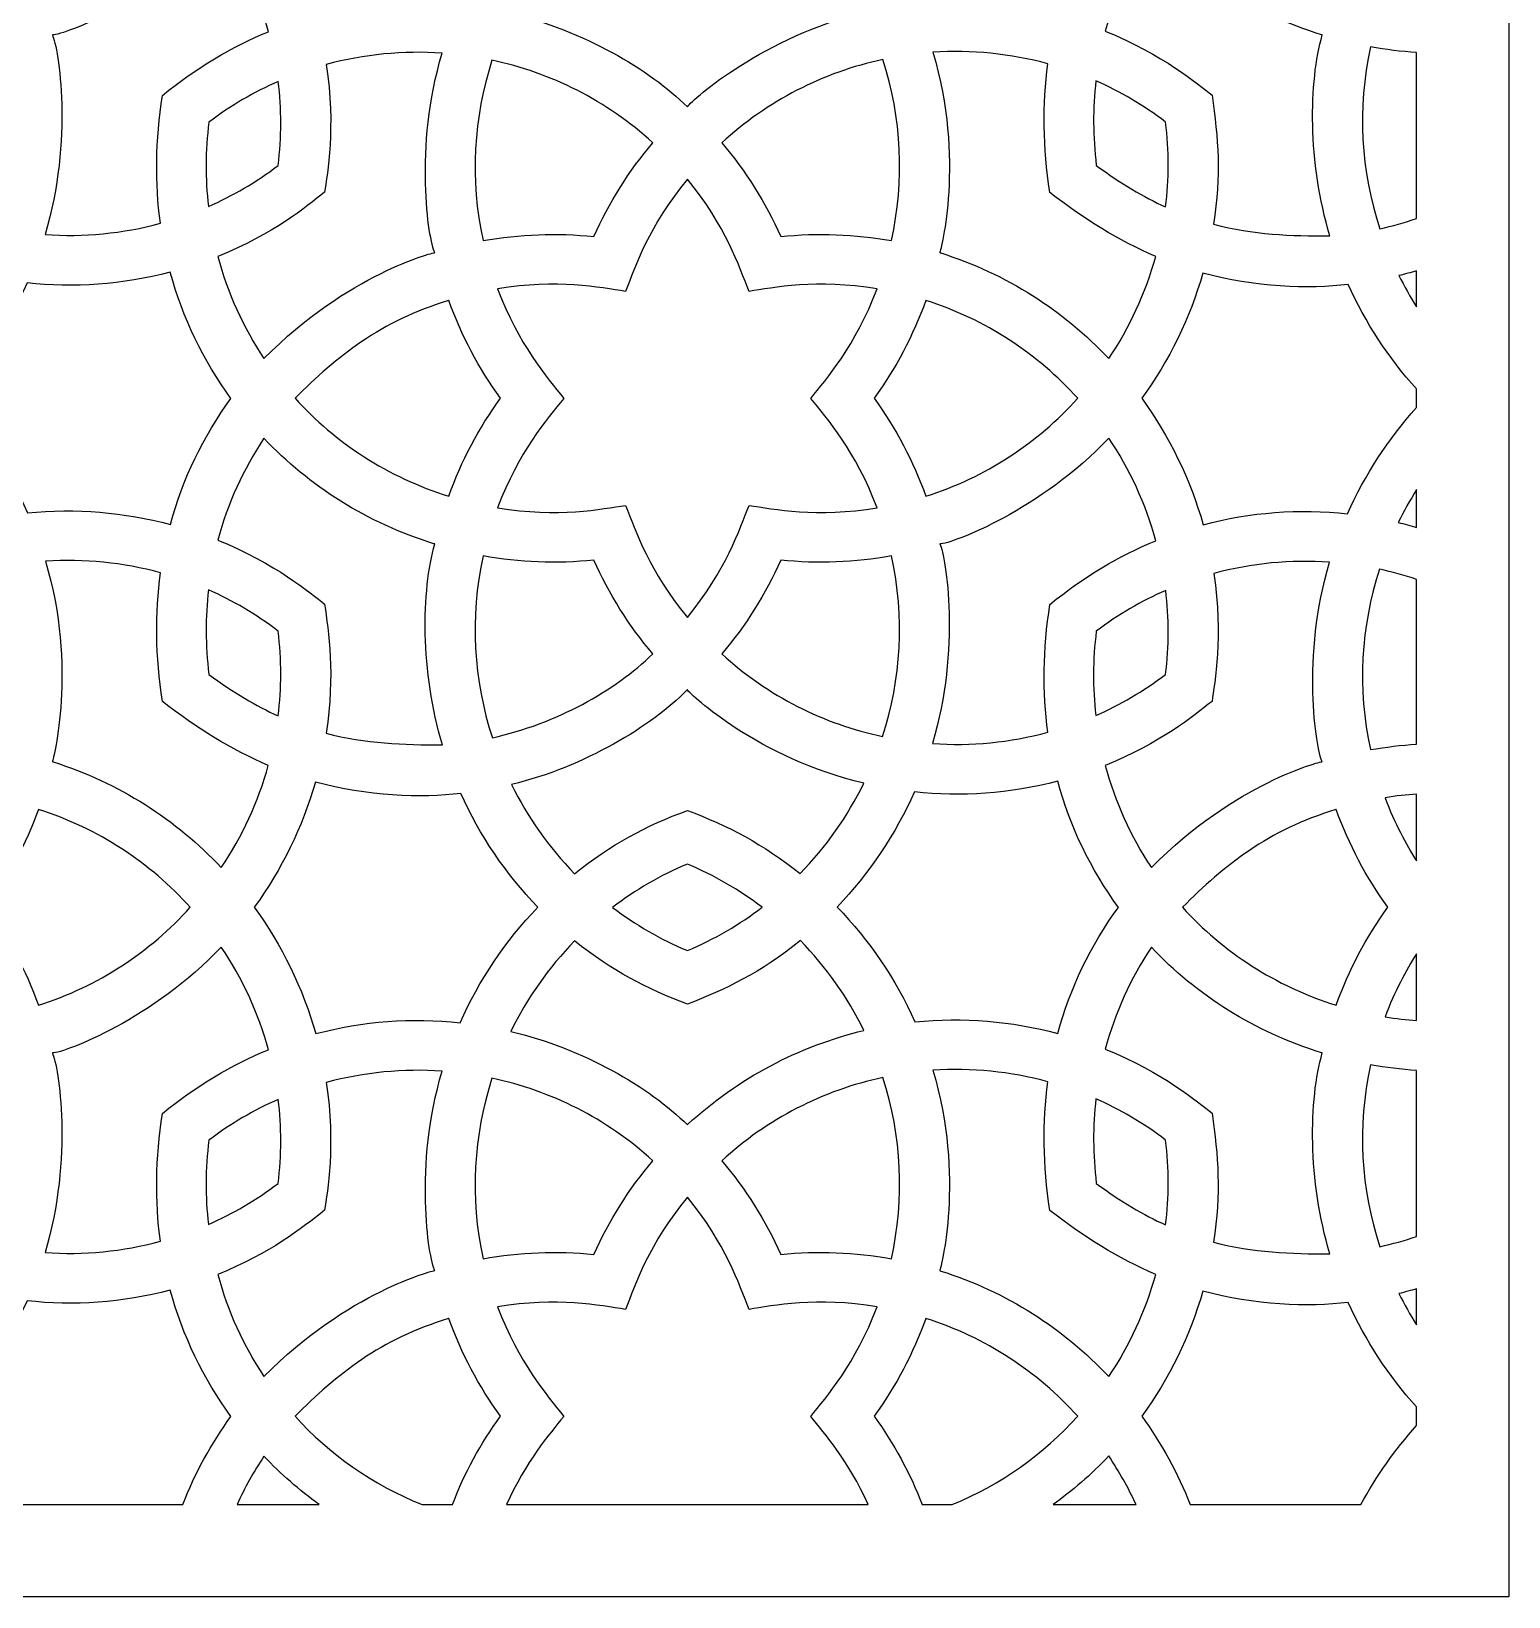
# Model space of a CAD drawing. Header units: millimetres. Extents: x -64 to 64, y -64 to 64.
# Drawn here: x 8.5 to 63.5, y -63.5 to -5.3 of the extents above; entities that cross this region are included whole.
import ezdxf

# ---------------------------------------------------------------- set-up
doc = ezdxf.new("R2010")
doc.units = ezdxf.units.MM
doc.header["$MEASUREMENT"] = 0
doc.layers.add('layer 1', color=7, linetype='Continuous')

msp = doc.modelspace()

# ---------------------------------------------------------------- linework, layer by layer
at = {"layer": 'layer 1', "color": 250}
for points, knots in [([(-63.5, 63.5), (-63.5, 63.5), (-63.5, -63.5), (-63.5, -63.5), (-63.5, -63.5), (-63.5, -63.5), (63.5, -63.5), (63.5, -63.5), (63.5, -63.5), (63.5, -63.5), (63.5, 63.5), (63.5, 63.5), (63.5, 63.5), (63.5, 63.5), (-63.5, 63.5), (-63.5, 63.5)], [0, 0, 0, 0, 0.2, 0.2, 0.2, 0.2, 0.4, 0.4, 0.4, 0.4, 0.6, 0.6, 0.6, 0.6, 1, 1, 1, 1]), ([(13.3481, -12.4164), (11.9454, -12.7949), (10.4934, -12.9353), (9.0565, -12.8358), (9.0565, -12.8358), (10.1113, -9.3391), (9.5617, -5.8748), (9.3289, -5.4106), (9.3289, -5.4106), (9.7928, -5.4106), (13.1152, -4.1296), (15.6136, -1.4718), (15.6136, -1.4718), (16.3978, -2.6345), (16.9922, -3.9261), (17.3673, -5.2892), (17.3673, -5.2892), (16.0059, -5.8508), (14.6837, -6.6333), (13.4285, -7.6592), (13.4285, -7.6592), (13.1632, -9.3391), (13.1459, -10.9266), (13.3481, -12.4164)], [0, 0, 0, 0, 0.1428571, 0.1428571, 0.1428571, 0.1428571, 0.2857143, 0.2857143, 0.2857143, 0.2857143, 0.4285714, 0.4285714, 0.4285714, 0.4285714, 0.5714286, 0.5714286, 0.5714286, 0.5714286, 0.7142857, 0.7142857, 0.7142857, 0.7142857, 1, 1, 1, 1]), ([(32.9491, -8.0857), (31.5415, -6.6865), (29.0738, -5.2444), (26.3818, -4.6143), (26.3818, -4.6143), (26.9864, -3.3761), (27.788, -2.2373), (28.757, -1.2442), (28.757, -1.2442), (30.13, -2.3491), (31.435, -3.0254), (32.9491, -3.5987), (32.9491, -3.5987), (34.4759, -3.0117), (35.7484, -2.3657), (37.1517, -1.2354), (37.1517, -1.2354), (38.1071, -2.2098), (38.9103, -3.3352), (39.5168, -4.5766), (39.5168, -4.5766), (35.874, -5.4448), (33.1357, -7.7858), (32.9491, -8.0857)], [0, 0, 0, 0, 0.1428571, 0.1428571, 0.1428571, 0.1428571, 0.2857143, 0.2857143, 0.2857143, 0.2857143, 0.4285714, 0.4285714, 0.4285714, 0.4285714, 0.5714286, 0.5714286, 0.5714286, 0.5714286, 0.7142857, 0.7142857, 0.7142857, 0.7142857, 1, 1, 1, 1]), ([(52.4648, -7.6539), (51.9374, -7.2383), (50.6381, -6.1352), (48.4953, -5.2701), (48.4953, -5.2701), (48.8583, -3.9105), (49.4372, -2.6381), (50.2095, -1.4806), (50.2095, -1.4806), (51.8929, -3.2614), (54.0438, -4.633), (56.5319, -5.4021), (56.5319, -5.4021), (56.5404, -5.4106), (56.5506, -5.4106), (56.5644, -5.4106), (56.5644, -5.4106), (56.0677, -7.1402), (56.0215, -10.1526), (56.8523, -12.8873), (56.8523, -12.8873), (55.4016, -12.8873), (54.0008, -12.8411), (52.523, -12.4488), (52.523, -12.4488), (52.8045, -10.6098), (52.699, -9.2618), (52.4648, -7.6539)], [0, 0, 0, 0, 0.125, 0.125, 0.125, 0.125, 0.25, 0.25, 0.25, 0.25, 0.375, 0.375, 0.375, 0.375, 0.5, 0.5, 0.5, 0.5, 0.625, 0.625, 0.625, 0.625, 0.75, 0.75, 0.75, 0.75, 1, 1, 1, 1]), ([(23.5546, -13.5072), (23.4911, -13.5072), (20.3366, -14.2847), (17.2011, -17.4477), (17.2011, -17.4477), (16.4289, -16.2916), (15.8482, -15.0093), (15.4852, -13.6476), (15.4852, -13.6476), (17.5507, -12.815), (18.7681, -11.8061), (19.4564, -11.2638), (19.4564, -11.2638), (19.5552, -10.5668), (19.8727, -8.8515), (19.5199, -6.5102), (19.5199, -6.5102), (20.9275, -6.1299), (22.3848, -5.9877), (23.8284, -6.0872), (23.8284, -6.0872), (22.7771, -9.5737), (23.3165, -13.0433), (23.5546, -13.5072)], [0, 0, 0, 0, 0.1428571, 0.1428571, 0.1428571, 0.1428571, 0.2857143, 0.2857143, 0.2857143, 0.2857143, 0.4285714, 0.4285714, 0.4285714, 0.4285714, 0.5714286, 0.5714286, 0.5714286, 0.5714286, 0.7142857, 0.7142857, 0.7142857, 0.7142857, 1, 1, 1, 1]), ([(25.6815, -6.3525), (27.8649, -6.815), (29.9403, -7.844), (31.665, -9.4248), (31.665, -9.4248), (30.771, -10.4761), (30.0344, -11.6441), (29.4728, -12.9095), (29.4728, -12.9095), (28.1012, -12.7656), (26.7106, -12.8224), (25.3527, -13.0619), (25.3527, -13.0619), (24.8476, -10.7879), (24.9964, -8.4744), (25.6815, -6.3525)], [0, 0, 0, 0, 0.2, 0.2, 0.2, 0.2, 0.4, 0.4, 0.4, 0.4, 0.6, 0.6, 0.6, 0.6, 1, 1, 1, 1]), ([(36.4204, -12.9095), (35.8588, -11.6441), (35.1222, -10.4729), (34.2286, -9.4195), (34.2286, -9.4195), (35.9152, -7.8765), (38.0009, -6.7959), (40.2255, -6.3235), (40.2255, -6.3235), (40.9243, -8.4931), (41.0323, -10.8342), (40.5405, -13.0619), (40.5405, -13.0619), (39.1827, -12.8224), (37.792, -12.7656), (36.4204, -12.9095)], [0, 0, 0, 0, 0.2, 0.2, 0.2, 0.2, 0.4, 0.4, 0.4, 0.4, 0.6, 0.6, 0.6, 0.6, 1, 1, 1, 1]), ([(42.3714, -13.5209), (42.3609, -13.5124), (42.3524, -13.5072), (42.3386, -13.5072), (42.3386, -13.5072), (42.3714, -13.444), (43.2738, -10.0224), (42.0836, -6.0544), (42.0836, -6.0544), (43.5257, -5.9619), (44.9675, -6.1041), (46.3614, -6.4844), (46.3614, -6.4844), (46.156, -7.9879), (46.1698, -9.5839), (46.4333, -11.2691), (46.4333, -11.2691), (47.7005, -12.2555), (48.9917, -13.0602), (50.3703, -13.6511), (50.3703, -13.6511), (49.9953, -15.0075), (49.4026, -16.2916), (48.6237, -17.4512), (48.6237, -17.4512), (46.9505, -15.6669), (44.8134, -14.2864), (42.3714, -13.5209)], [0, 0, 0, 0, 0.125, 0.125, 0.125, 0.125, 0.25, 0.25, 0.25, 0.25, 0.375, 0.375, 0.375, 0.375, 0.5, 0.5, 0.5, 0.5, 0.625, 0.625, 0.625, 0.625, 0.75, 0.75, 0.75, 0.75, 1, 1, 1, 1]), ([(60.0749, -12.2364), (59.6297, -12.3888), (59.1707, -12.5176), (58.705, -12.6185), (58.705, -12.6185), (58.0048, -10.4814), (57.8524, -8.1559), (58.3625, -5.8558), (58.3625, -5.8558), (58.9276, -5.9588), (59.4995, -6.0272), (60.0749, -6.0614), (60.0749, -6.0614), (60.0749, -6.0614), (60.0749, -12.2364), (60.0749, -12.2364)], [0, 0, 0, 0, 0.2, 0.2, 0.2, 0.2, 0.4, 0.4, 0.4, 0.4, 0.6, 0.6, 0.6, 0.6, 1, 1, 1, 1]), ([(15.1529, -8.6558), (15.9628, -8.0377), (16.8296, -7.5343), (17.732, -7.1385), (17.732, -7.1385), (17.8569, -8.1626), (17.8622, -9.2107), (17.7271, -10.269), (17.7271, -10.269), (16.9118, -10.8888), (16.0401, -11.394), (15.1324, -11.7912), (15.1324, -11.7912), (15.016, -10.7689), (15.016, -9.7194), (15.1529, -8.6558)], [0, 0, 0, 0, 0.2, 0.2, 0.2, 0.2, 0.4, 0.4, 0.4, 0.4, 0.6, 0.6, 0.6, 0.6, 1, 1, 1, 1]), ([(48.1612, -10.2637), (48.031, -9.1814), (48.031, -8.1301), (48.1457, -7.118), (48.1457, -7.118), (49.0467, -7.5152), (49.9149, -8.0257), (50.7369, -8.6508), (50.7369, -8.6508), (50.872, -9.7176), (50.8653, -10.7759), (50.7386, -11.8085), (50.7386, -11.8085), (49.9198, -11.4367), (49.0672, -10.9368), (48.1612, -10.2637)], [0, 0, 0, 0, 0.2, 0.2, 0.2, 0.2, 0.4, 0.4, 0.4, 0.4, 0.6, 0.6, 0.6, 0.6, 1, 1, 1, 1]), ([(30.6511, -14.9493), (31.0039, -14.0346), (31.5228, -12.5158), (32.9491, -10.7724), (32.9491, -10.7724), (34.3637, -12.5106), (34.8809, -14.0123), (35.2421, -14.9493), (35.2421, -14.9493), (36.1241, -14.8103), (37.7698, -14.4851), (40.0082, -14.8516), (40.0082, -14.8516), (39.1982, -16.9767), (38.1261, -18.2079), (37.5423, -18.9308), (37.5423, -18.9308), (38.1466, -19.6772), (39.1996, -20.8795), (40.0082, -22.9997), (40.0082, -22.9997), (37.7698, -23.3662), (36.1498, -23.0494), (35.2421, -22.9073), (35.2421, -22.9073), (34.9014, -23.7906), (34.3722, -25.3372), (32.9491, -27.0771), (32.9491, -27.0771), (31.545, -25.3697), (31.0176, -23.8559), (30.6511, -22.9073), (30.6511, -22.9073), (29.7811, -23.0424), (28.1404, -23.3694), (25.8904, -22.9997), (25.8904, -22.9997), (26.6728, -20.924), (27.7209, -19.71), (28.351, -18.9308), (28.351, -18.9308), (27.7089, -18.1257), (26.6764, -16.934), (25.8904, -14.8516), (25.8904, -14.8516), (28.0959, -14.4903), (29.7074, -14.8001), (30.6511, -14.9493)], [0, 0, 0, 0, 0.0769231, 0.0769231, 0.0769231, 0.0769231, 0.1538462, 0.1538462, 0.1538462, 0.1538462, 0.2307692, 0.2307692, 0.2307692, 0.2307692, 0.3076923, 0.3076923, 0.3076923, 0.3076923, 0.3846154, 0.3846154, 0.3846154, 0.3846154, 0.4615385, 0.4615385, 0.4615385, 0.4615385, 0.5384615, 0.5384615, 0.5384615, 0.5384615, 0.6153846, 0.6153846, 0.6153846, 0.6153846, 0.6923077, 0.6923077, 0.6923077, 0.6923077, 0.7692308, 0.7692308, 0.7692308, 0.7692308, 0.8461538, 0.8461538, 0.8461538, 0.8461538, 1, 1, 1, 1]), ([(5.5065, -18.9135), (6.712, -17.6618), (7.6867, -16.208), (8.3887, -14.629), (8.3887, -14.629), (10.1166, -14.8294), (11.9387, -14.701), (13.7146, -14.2335), (13.7146, -14.2335), (14.1785, -15.9494), (14.9475, -17.5161), (15.9734, -18.9308), (15.9734, -18.9308), (14.9391, -20.3539), (14.1785, -21.9209), (13.7195, -23.6178), (13.7195, -23.6178), (12.0004, -23.1606), (10.197, -23.0064), (8.4074, -23.1898), (8.4074, -23.1898), (7.6969, -21.5921), (6.7088, -20.15), (5.5065, -18.9135)], [0, 0, 0, 0, 0.1428571, 0.1428571, 0.1428571, 0.1428571, 0.2857143, 0.2857143, 0.2857143, 0.2857143, 0.4285714, 0.4285714, 0.4285714, 0.4285714, 0.5714286, 0.5714286, 0.5714286, 0.5714286, 0.7142857, 0.7142857, 0.7142857, 0.7142857, 1, 1, 1, 1]), ([(60.0749, -19.2698), (59.0134, -20.4445), (58.1452, -21.7805), (57.5045, -23.2205), (57.5045, -23.2205), (55.7029, -23.0304), (53.8963, -23.1556), (52.136, -23.6262), (52.136, -23.6262), (51.6565, -21.9325), (50.8773, -20.3401), (49.8514, -18.9255), (49.8514, -18.9255), (50.8688, -17.5232), (51.6428, -15.9459), (52.124, -14.2677), (52.124, -14.2677), (54.0205, -14.7948), (56.079, -14.8777), (57.5321, -14.689), (57.5321, -14.689), (58.1692, -16.1068), (59.0285, -17.4202), (60.0749, -18.578), (60.0749, -18.578), (60.0749, -18.578), (60.0749, -19.2698), (60.0749, -19.2698)], [0, 0, 0, 0, 0.125, 0.125, 0.125, 0.125, 0.25, 0.25, 0.25, 0.25, 0.375, 0.375, 0.375, 0.375, 0.5, 0.5, 0.5, 0.5, 0.625, 0.625, 0.625, 0.625, 0.75, 0.75, 0.75, 0.75, 1, 1, 1, 1]), ([(60.0749, -15.5296), (59.8371, -15.1515), (59.6163, -14.7609), (59.4191, -14.3602), (59.4191, -14.3602), (59.6403, -14.3069), (59.8576, -14.2469), (60.0749, -14.182), (60.0749, -14.182), (60.0749, -14.182), (60.0749, -15.5296), (60.0749, -15.5296)], [0, 0, 0, 0, 0.25, 0.25, 0.25, 0.25, 0.5, 0.5, 0.5, 0.5, 1, 1, 1, 1]), ([(18.3554, -18.9255), (19.9069, -17.374), (21.5388, -16.0486), (24.0647, -15.2919), (24.0647, -15.2919), (24.0647, -15.2919), (24.0647, -15.2866), (24.0647, -15.2866), (24.0647, -15.2866), (24.07, -15.2866), (24.07, -15.2866), (24.0732, -15.2866), (24.0732, -15.2866), (24.5459, -16.5897), (25.1866, -17.8089), (25.9965, -18.9255), (25.9965, -18.9255), (25.1866, -20.042), (24.5428, -21.2616), (24.0732, -22.5679), (24.0732, -22.5679), (21.8027, -21.8592), (19.8572, -20.58), (18.3554, -18.9255)], [0, 0, 0, 0, 0.1428571, 0.1428571, 0.1428571, 0.1428571, 0.2857143, 0.2857143, 0.2857143, 0.2857143, 0.4285714, 0.4285714, 0.4285714, 0.4285714, 0.5714286, 0.5714286, 0.5714286, 0.5714286, 0.7142857, 0.7142857, 0.7142857, 0.7142857, 1, 1, 1, 1]), ([(39.8967, -18.9255), (40.7067, -17.8089), (41.3508, -16.5897), (41.8197, -15.2866), (41.8197, -15.2866), (44.0443, -15.9868), (45.9761, -17.2713), (47.4694, -18.9255), (47.4694, -18.9255), (45.9761, -20.5849), (44.0443, -21.8676), (41.8197, -22.5679), (41.8197, -22.5679), (41.3508, -21.2616), (40.7067, -20.042), (39.8967, -18.9255)], [0, 0, 0, 0, 0.2, 0.2, 0.2, 0.2, 0.4, 0.4, 0.4, 0.4, 0.6, 0.6, 0.6, 0.6, 1, 1, 1, 1]), ([(19.4564, -26.5857), (18.9322, -26.1726), (17.6329, -25.0687), (15.4852, -24.2016), (15.4852, -24.2016), (15.8482, -22.842), (16.4289, -21.5695), (17.2011, -20.4138), (17.2011, -20.4138), (18.8828, -22.1929), (21.0337, -23.5648), (23.5218, -24.3336), (23.5218, -24.3336), (23.5324, -24.3438), (23.5409, -24.3438), (23.5546, -24.3438), (23.5546, -24.3438), (23.0597, -26.0717), (23.0135, -29.0841), (23.8421, -31.8188), (23.8421, -31.8188), (22.3933, -31.8188), (20.9927, -31.7726), (19.5128, -31.3807), (19.5128, -31.3807), (19.8533, -29.1736), (19.5993, -27.5999), (19.4564, -26.5857)], [0, 0, 0, 0, 0.125, 0.125, 0.125, 0.125, 0.25, 0.25, 0.25, 0.25, 0.375, 0.375, 0.375, 0.375, 0.5, 0.5, 0.5, 0.5, 0.625, 0.625, 0.625, 0.625, 0.75, 0.75, 0.75, 0.75, 1, 1, 1, 1]), ([(46.4368, -26.5906), (46.1712, -28.2722), (46.156, -29.8581), (46.3578, -31.3479), (46.3578, -31.3479), (44.9538, -31.7263), (43.5017, -31.8667), (42.0649, -31.7676), (42.0649, -31.7676), (43.1197, -28.2706), (42.5718, -24.8063), (42.3386, -24.3438), (42.3386, -24.3438), (42.8011, -24.3438), (46.125, -23.0614), (48.6237, -20.4036), (48.6237, -20.4036), (49.4062, -21.5664), (50.0006, -22.8575), (50.3756, -24.2224), (50.3756, -24.2224), (49.0142, -24.7823), (47.692, -25.5665), (46.4368, -26.5906)], [0, 0, 0, 0, 0.1428571, 0.1428571, 0.1428571, 0.1428571, 0.2857143, 0.2857143, 0.2857143, 0.2857143, 0.4285714, 0.4285714, 0.4285714, 0.4285714, 0.5714286, 0.5714286, 0.5714286, 0.5714286, 0.7142857, 0.7142857, 0.7142857, 0.7142857, 1, 1, 1, 1]), ([(60.0749, -23.7275), (59.8491, -23.6622), (59.6212, -23.5991), (59.3919, -23.5458), (59.3919, -23.5458), (59.5955, -23.1263), (59.8269, -22.7189), (60.0749, -22.3231), (60.0749, -22.3231), (60.0749, -22.3231), (60.0749, -23.7275), (60.0749, -23.7275)], [0, 0, 0, 0, 0.25, 0.25, 0.25, 0.25, 0.5, 0.5, 0.5, 0.5, 1, 1, 1, 1]), ([(9.0738, -24.988), (10.5174, -24.8938), (11.9592, -25.0359), (13.3533, -25.4159), (13.3533, -25.4159), (13.1459, -26.9194), (13.1614, -28.5157), (13.4232, -30.2005), (13.4232, -30.2005), (14.6907, -31.1869), (15.9837, -31.992), (17.362, -32.5826), (17.362, -32.5826), (16.9855, -33.939), (16.3946, -35.2235), (15.6136, -36.3827), (15.6136, -36.3827), (13.9404, -34.5983), (11.8032, -33.2179), (9.3613, -32.4527), (9.3613, -32.4527), (9.3528, -32.444), (9.3426, -32.439), (9.3289, -32.439), (9.3289, -32.439), (9.3613, -32.3755), (10.2637, -28.9538), (9.0738, -24.988)], [0, 0, 0, 0, 0.125, 0.125, 0.125, 0.125, 0.25, 0.25, 0.25, 0.25, 0.375, 0.375, 0.375, 0.375, 0.5, 0.5, 0.5, 0.5, 0.625, 0.625, 0.625, 0.625, 0.75, 0.75, 0.75, 0.75, 1, 1, 1, 1]), ([(25.3527, -24.7876), (26.7053, -25.0342), (28.0959, -25.0888), (29.4728, -24.9449), (29.4728, -24.9449), (30.0344, -26.2107), (30.7658, -27.3734), (31.665, -28.4318), (31.665, -28.4318), (30.257, -29.7982), (28.0719, -31.0363), (25.6949, -31.5499), (25.6949, -31.5499), (24.9964, -29.4128), (24.8423, -27.0873), (25.3527, -24.7876)], [0, 0, 0, 0, 0.2, 0.2, 0.2, 0.2, 0.4, 0.4, 0.4, 0.4, 0.6, 0.6, 0.6, 0.6, 1, 1, 1, 1]), ([(34.2286, -28.4318), (35.1275, -27.3734), (35.8588, -26.2107), (36.4204, -24.9449), (36.4204, -24.9449), (37.7973, -25.0888), (39.188, -25.0342), (40.5405, -24.7876), (40.5405, -24.7876), (41.046, -27.0686), (40.8968, -29.3803), (40.2117, -31.5038), (40.2117, -31.5038), (38.0284, -31.0399), (35.953, -30.0105), (34.2286, -28.4318)], [0, 0, 0, 0, 0.2, 0.2, 0.2, 0.2, 0.4, 0.4, 0.4, 0.4, 0.6, 0.6, 0.6, 0.6, 1, 1, 1, 1]), ([(52.5297, -25.4416), (53.9358, -25.0613), (55.3949, -24.9209), (56.8367, -25.0204), (56.8367, -25.0204), (55.7851, -28.5051), (56.3263, -31.9748), (56.5644, -32.439), (56.5644, -32.439), (56.4995, -32.439), (53.3467, -33.2165), (50.2095, -36.3791), (50.2095, -36.3791), (49.4386, -35.2235), (48.8583, -33.9408), (48.4953, -32.5795), (48.4953, -32.5795), (50.546, -31.7525), (51.7525, -30.7584), (52.4648, -30.1971), (52.4648, -30.1971), (52.5642, -29.5155), (52.8817, -27.7763), (52.5297, -25.4416)], [0, 0, 0, 0, 0.1428571, 0.1428571, 0.1428571, 0.1428571, 0.2857143, 0.2857143, 0.2857143, 0.2857143, 0.4285714, 0.4285714, 0.4285714, 0.4285714, 0.5714286, 0.5714286, 0.5714286, 0.5714286, 0.7142857, 0.7142857, 0.7142857, 0.7142857, 1, 1, 1, 1]), ([(60.0749, -31.7934), (59.5013, -31.8276), (58.9294, -31.8943), (58.3625, -31.9938), (58.3625, -31.9938), (57.8573, -29.7194), (58.0048, -27.4059), (58.6913, -25.2839), (58.6913, -25.2839), (59.1587, -25.3834), (59.6212, -25.5101), (60.0749, -25.6607), (60.0749, -25.6607), (60.0749, -25.6607), (60.0749, -31.7934), (60.0749, -31.7934)], [0, 0, 0, 0, 0.2, 0.2, 0.2, 0.2, 0.4, 0.4, 0.4, 0.4, 0.6, 0.6, 0.6, 0.6, 1, 1, 1, 1]), ([(15.1529, -29.1955), (15.0213, -28.1132), (15.0213, -27.0616), (15.1359, -26.0495), (15.1359, -26.0495), (16.0366, -26.4467), (16.9048, -26.9572), (17.7271, -27.5823), (17.7271, -27.5823), (17.8622, -28.6492), (17.8569, -29.7075), (17.7285, -30.74), (17.7285, -30.74), (16.9118, -30.3685), (16.0588, -29.8683), (15.1529, -29.1955)], [0, 0, 0, 0, 0.2, 0.2, 0.2, 0.2, 0.4, 0.4, 0.4, 0.4, 0.6, 0.6, 0.6, 0.6, 1, 1, 1, 1]), ([(50.7369, -29.2005), (49.9216, -29.8203), (49.0499, -30.3258), (48.1425, -30.7231), (48.1425, -30.7231), (48.0261, -29.7025), (48.0261, -28.6508), (48.1612, -27.5872), (48.1612, -27.5872), (48.9712, -26.9709), (49.8394, -26.4657), (50.7418, -26.0703), (50.7418, -26.0703), (50.867, -27.094), (50.8702, -28.1439), (50.7369, -29.2005)], [0, 0, 0, 0, 0.2, 0.2, 0.2, 0.2, 0.4, 0.4, 0.4, 0.4, 0.6, 0.6, 0.6, 0.6, 1, 1, 1, 1]), ([(32.9491, -34.2558), (31.4276, -34.8171), (30.0888, -35.5328), (28.7517, -36.607), (28.7517, -36.607), (27.7996, -35.6274), (27.0087, -34.5076), (26.4093, -33.2916), (26.4093, -33.2916), (29.1183, -32.6394), (31.6459, -31.0998), (32.9251, -29.7878), (32.9251, -29.7878), (32.9304, -29.7878), (32.9389, -29.7844), (32.9442, -29.7794), (32.9442, -29.7794), (32.9442, -29.774), (32.9491, -29.774), (32.9491, -29.7708), (32.9491, -29.7708), (33.0556, -29.942), (35.6066, -32.3246), (39.5115, -33.2419), (39.5115, -33.2419), (38.9086, -34.4752), (38.1088, -35.6122), (37.1447, -36.6034), (37.1447, -36.6034), (35.7745, -35.5109), (34.4495, -34.8174), (32.9491, -34.2558)], [0, 0, 0, 0, 0.1111111, 0.1111111, 0.1111111, 0.1111111, 0.2222222, 0.2222222, 0.2222222, 0.2222222, 0.3333333, 0.3333333, 0.3333333, 0.3333333, 0.4444444, 0.4444444, 0.4444444, 0.4444444, 0.5555556, 0.5555556, 0.5555556, 0.5555556, 0.6666667, 0.6666667, 0.6666667, 0.6666667, 0.7777778, 0.7777778, 0.7777778, 0.7777778, 1, 1, 1, 1]), ([(38.5166, -37.847), (39.7203, -36.5933), (40.6964, -35.1394), (41.3971, -33.5605), (41.3971, -33.5605), (43.1264, -33.7626), (44.9471, -33.6324), (46.7244, -33.165), (46.7244, -33.165), (47.1869, -34.8809), (47.9573, -36.4494), (48.9814, -37.8622), (48.9814, -37.8622), (47.9489, -39.2854), (47.1886, -40.8524), (46.7279, -42.5496), (46.7279, -42.5496), (45.0102, -42.092), (43.2072, -41.9378), (41.4158, -42.1212), (41.4158, -42.1212), (40.7067, -40.5235), (39.7185, -39.0817), (38.5166, -37.847)], [0, 0, 0, 0, 0.1428571, 0.1428571, 0.1428571, 0.1428571, 0.2857143, 0.2857143, 0.2857143, 0.2857143, 0.4285714, 0.4285714, 0.4285714, 0.4285714, 0.5714286, 0.5714286, 0.5714286, 0.5714286, 0.7142857, 0.7142857, 0.7142857, 0.7142857, 1, 1, 1, 1]), ([(19.1276, -42.5581), (18.6464, -40.8643), (17.8689, -39.2716), (16.8416, -37.8573), (16.8416, -37.8573), (17.8604, -36.4546), (18.6344, -34.8773), (19.1139, -33.1991), (19.1139, -33.1991), (21.0125, -33.726), (23.0621, -33.8085), (24.5237, -33.6222), (24.5237, -33.6222), (25.2243, -35.1821), (26.1934, -36.6172), (27.3886, -37.8573), (27.3886, -37.8573), (26.1779, -39.1124), (25.2003, -40.5699), (24.4962, -42.1538), (24.4962, -42.1538), (22.6949, -41.9618), (20.8883, -42.0871), (19.1276, -42.5581)], [0, 0, 0, 0, 0.1428571, 0.1428571, 0.1428571, 0.1428571, 0.2857143, 0.2857143, 0.2857143, 0.2857143, 0.4285714, 0.4285714, 0.4285714, 0.4285714, 0.5714286, 0.5714286, 0.5714286, 0.5714286, 0.7142857, 0.7142857, 0.7142857, 0.7142857, 1, 1, 1, 1]), ([(60.0749, -36.1344), (59.6727, -35.506), (59.26, -34.7387), (58.9001, -33.783), (58.9001, -33.783), (59.3129, -33.7163), (59.7052, -33.6719), (60.0749, -33.6462), (60.0749, -33.6462), (60.0749, -33.6462), (60.0749, -36.1344), (60.0749, -36.1344)], [0, 0, 0, 0, 0.25, 0.25, 0.25, 0.25, 0.5, 0.5, 0.5, 0.5, 1, 1, 1, 1]), ([(6.8869, -37.8573), (7.6983, -36.7407), (8.3425, -35.5211), (8.8099, -34.2199), (8.8099, -34.2199), (11.0345, -34.9187), (12.9678, -36.2027), (14.4593, -37.8573), (14.4593, -37.8573), (12.9678, -39.5168), (11.0345, -40.7992), (8.8099, -41.4998), (8.8099, -41.4998), (8.3425, -40.193), (7.6983, -38.9738), (6.8869, -37.8573)], [0, 0, 0, 0, 0.2, 0.2, 0.2, 0.2, 0.4, 0.4, 0.4, 0.4, 0.6, 0.6, 0.6, 0.6, 1, 1, 1, 1]), ([(51.3637, -37.8573), (52.9153, -36.3058), (54.549, -34.9804), (57.0731, -34.2233), (57.0731, -34.2233), (57.0731, -34.2233), (57.0731, -34.2199), (57.0731, -34.2199), (57.0731, -34.2199), (57.078, -34.2199), (57.078, -34.2199), (57.0833, -34.2199), (57.0833, -34.2199), (57.556, -35.5211), (58.1946, -36.7407), (59.0063, -37.8573), (59.0063, -37.8573), (58.1946, -38.9738), (57.5508, -40.193), (57.0833, -41.4998), (57.0833, -41.4998), (54.8125, -40.7906), (52.8655, -39.5115), (51.3637, -37.8573)], [0, 0, 0, 0, 0.1428571, 0.1428571, 0.1428571, 0.1428571, 0.2857143, 0.2857143, 0.2857143, 0.2857143, 0.4285714, 0.4285714, 0.4285714, 0.4285714, 0.5714286, 0.5714286, 0.5714286, 0.5714286, 0.7142857, 0.7142857, 0.7142857, 0.7142857, 1, 1, 1, 1]), ([(35.7336, -37.8555), (34.8911, -38.4976), (33.9594, -39.0458), (32.9491, -39.4702), (32.9491, -39.4702), (31.9405, -39.0473), (31.0106, -38.5011), (30.1681, -37.8608), (30.1681, -37.8608), (31.0106, -37.2185), (31.9405, -36.6723), (32.9491, -36.2493), (32.9491, -36.2493), (33.9492, -36.6688), (34.8827, -37.2117), (35.7336, -37.8555)], [0, 0, 0, 0, 0.2, 0.2, 0.2, 0.2, 0.4, 0.4, 0.4, 0.4, 0.6, 0.6, 0.6, 0.6, 1, 1, 1, 1]), ([(13.3481, -50.2797), (11.9454, -50.6582), (10.4934, -50.7986), (9.0565, -50.6991), (9.0565, -50.6991), (10.1113, -47.2024), (9.5617, -43.7377), (9.3289, -43.2756), (9.3289, -43.2756), (9.7928, -43.2756), (13.1152, -41.993), (15.6136, -39.3351), (15.6136, -39.3351), (16.3978, -40.4978), (16.9922, -41.789), (17.3673, -43.1538), (17.3673, -43.1538), (16.0059, -43.7137), (14.6837, -44.4984), (13.4285, -45.5224), (13.4285, -45.5224), (13.1632, -47.2037), (13.1459, -48.7899), (13.3481, -50.2797)], [0, 0, 0, 0, 0.1428571, 0.1428571, 0.1428571, 0.1428571, 0.2857143, 0.2857143, 0.2857143, 0.2857143, 0.4285714, 0.4285714, 0.4285714, 0.4285714, 0.5714286, 0.5714286, 0.5714286, 0.5714286, 0.7142857, 0.7142857, 0.7142857, 0.7142857, 1, 1, 1, 1]), ([(26.3818, -42.4776), (26.9864, -41.2411), (27.788, -40.1006), (28.757, -39.109), (28.757, -39.109), (30.1466, -40.2251), (31.4159, -40.8752), (32.9491, -41.4638), (32.9491, -41.4638), (34.3747, -40.9082), (35.6648, -40.2985), (37.1517, -39.0987), (37.1517, -39.0987), (38.1071, -40.0731), (38.9103, -41.1999), (39.5168, -42.4399), (39.5168, -42.4399), (37.0882, -43.0202), (34.8209, -44.2243), (32.9713, -45.9264), (32.9713, -45.9264), (32.9629, -45.9299), (32.9576, -45.9348), (32.9491, -45.9486), (32.9491, -45.9486), (31.5415, -44.5495), (29.0738, -43.1094), (26.3818, -42.4776)], [0, 0, 0, 0, 0.125, 0.125, 0.125, 0.125, 0.25, 0.25, 0.25, 0.25, 0.375, 0.375, 0.375, 0.375, 0.5, 0.5, 0.5, 0.5, 0.625, 0.625, 0.625, 0.625, 0.75, 0.75, 0.75, 0.75, 1, 1, 1, 1]), ([(52.4648, -45.5172), (51.9349, -45.0995), (50.6441, -44.0034), (48.4953, -43.1334), (48.4953, -43.1334), (48.8583, -41.7739), (49.4372, -40.5014), (50.2095, -39.3453), (50.2095, -39.3453), (51.8929, -41.1246), (54.0438, -42.4964), (56.5319, -43.2653), (56.5319, -43.2653), (56.5404, -43.2756), (56.5506, -43.2756), (56.5644, -43.2756), (56.5644, -43.2756), (56.0677, -45.0035), (56.0215, -48.0155), (56.8523, -50.7507), (56.8523, -50.7507), (55.4016, -50.7507), (54.0008, -50.7044), (52.523, -50.3138), (52.523, -50.3138), (52.8045, -48.471), (52.6987, -47.1216), (52.4648, -45.5172)], [0, 0, 0, 0, 0.125, 0.125, 0.125, 0.125, 0.25, 0.25, 0.25, 0.25, 0.375, 0.375, 0.375, 0.375, 0.5, 0.5, 0.5, 0.5, 0.625, 0.625, 0.625, 0.625, 0.75, 0.75, 0.75, 0.75, 1, 1, 1, 1]), ([(60.0749, -42.0698), (59.7052, -42.0427), (59.3129, -41.9978), (58.9001, -41.9312), (58.9001, -41.9312), (59.2582, -40.9808), (59.671, -40.2135), (60.0749, -39.5835), (60.0749, -39.5835), (60.0749, -39.5835), (60.0749, -42.0698), (60.0749, -42.0698)], [0, 0, 0, 0, 0.25, 0.25, 0.25, 0.25, 0.5, 0.5, 0.5, 0.5, 1, 1, 1, 1]), ([(23.5546, -51.3704), (23.4911, -51.3704), (20.3366, -52.148), (17.2011, -55.311), (17.2011, -55.311), (16.4289, -54.155), (15.8482, -52.8721), (15.4852, -51.5108), (15.4852, -51.5108), (17.441, -50.7224), (18.6009, -49.803), (19.4564, -49.1289), (19.4564, -49.1289), (19.5555, -48.424), (19.8723, -46.7123), (19.5199, -44.3731), (19.5199, -44.3731), (20.9275, -43.9932), (22.3848, -43.8527), (23.8284, -43.9518), (23.8284, -43.9518), (22.7771, -47.437), (23.3165, -50.9079), (23.5546, -51.3704)], [0, 0, 0, 0, 0.1428571, 0.1428571, 0.1428571, 0.1428571, 0.2857143, 0.2857143, 0.2857143, 0.2857143, 0.4285714, 0.4285714, 0.4285714, 0.4285714, 0.5714286, 0.5714286, 0.5714286, 0.5714286, 0.7142857, 0.7142857, 0.7142857, 0.7142857, 1, 1, 1, 1]), ([(25.6815, -44.2157), (27.8649, -44.6797), (29.9403, -45.7073), (31.665, -47.2878), (31.665, -47.2878), (30.771, -48.3394), (30.0344, -49.5074), (29.4728, -50.7728), (29.4728, -50.7728), (28.1012, -50.6288), (26.7106, -50.6853), (25.3527, -50.9271), (25.3527, -50.9271), (24.8476, -48.6508), (24.9964, -46.3374), (25.6815, -44.2157)], [0, 0, 0, 0, 0.2, 0.2, 0.2, 0.2, 0.4, 0.4, 0.4, 0.4, 0.6, 0.6, 0.6, 0.6, 1, 1, 1, 1]), ([(40.2255, -44.1882), (40.9243, -46.3564), (41.0323, -48.6971), (40.5405, -50.9271), (40.5405, -50.9271), (39.1827, -50.6853), (37.792, -50.6288), (36.4204, -50.7728), (36.4204, -50.7728), (35.8588, -49.5074), (35.1222, -48.3358), (34.2286, -47.2828), (34.2286, -47.2828), (35.9152, -45.7397), (38.0009, -44.661), (40.2255, -44.1882)], [0, 0, 0, 0, 0.2, 0.2, 0.2, 0.2, 0.4, 0.4, 0.4, 0.4, 0.6, 0.6, 0.6, 0.6, 1, 1, 1, 1]), ([(42.0836, -43.9195), (43.5257, -43.8252), (44.9675, -43.9674), (46.3614, -44.3478), (46.3614, -44.3478), (46.156, -45.853), (46.1698, -47.4472), (46.4333, -49.132), (46.4333, -49.132), (47.7005, -50.1188), (48.9917, -50.9235), (50.3703, -51.5144), (50.3703, -51.5144), (49.9953, -52.8705), (49.4026, -54.155), (48.6237, -55.3145), (48.6237, -55.3145), (46.9505, -53.5316), (44.8134, -52.1497), (42.3714, -51.3859), (42.3714, -51.3859), (42.3609, -51.3757), (42.3524, -51.3704), (42.3386, -51.3704), (42.3386, -51.3704), (42.3714, -51.307), (43.2738, -47.8871), (42.0836, -43.9195)], [0, 0, 0, 0, 0.125, 0.125, 0.125, 0.125, 0.25, 0.25, 0.25, 0.25, 0.375, 0.375, 0.375, 0.375, 0.5, 0.5, 0.5, 0.5, 0.625, 0.625, 0.625, 0.625, 0.75, 0.75, 0.75, 0.75, 1, 1, 1, 1]), ([(60.0749, -50.0997), (59.6297, -50.2521), (59.1707, -50.3805), (58.705, -50.4818), (58.705, -50.4818), (58.0048, -48.3443), (57.8524, -46.0188), (58.3625, -43.7191), (58.3625, -43.7191), (58.9276, -43.8217), (59.4995, -43.8901), (60.0749, -43.9261), (60.0749, -43.9261), (60.0749, -43.9261), (60.0749, -50.0997), (60.0749, -50.0997)], [0, 0, 0, 0, 0.2, 0.2, 0.2, 0.2, 0.4, 0.4, 0.4, 0.4, 0.6, 0.6, 0.6, 0.6, 1, 1, 1, 1]), ([(15.1529, -46.519), (15.9628, -45.9023), (16.8296, -45.3973), (17.732, -45.0018), (17.732, -45.0018), (17.8569, -46.0259), (17.8622, -47.0753), (17.7271, -48.1323), (17.7271, -48.1323), (16.9118, -48.7521), (16.0401, -49.2591), (15.1324, -49.6546), (15.1324, -49.6546), (15.016, -48.634), (15.016, -47.5823), (15.1529, -46.519)], [0, 0, 0, 0, 0.2, 0.2, 0.2, 0.2, 0.4, 0.4, 0.4, 0.4, 0.6, 0.6, 0.6, 0.6, 1, 1, 1, 1]), ([(48.1612, -48.127), (48.031, -47.0447), (48.031, -45.993), (48.1457, -44.9812), (48.1457, -44.9812), (49.0467, -45.3803), (49.9149, -45.8887), (50.7369, -46.5138), (50.7369, -46.5138), (50.872, -47.5805), (50.8653, -48.6388), (50.7386, -49.6715), (50.7386, -49.6715), (49.9198, -49.3), (49.0672, -48.8001), (48.1612, -48.127)], [0, 0, 0, 0, 0.2, 0.2, 0.2, 0.2, 0.4, 0.4, 0.4, 0.4, 0.6, 0.6, 0.6, 0.6, 1, 1, 1, 1]), ([(26.2174, -60.0749), (26.9469, -58.4722), (27.8049, -57.4703), (28.351, -56.794), (28.351, -56.794), (27.7089, -55.989), (26.6764, -54.7973), (25.8904, -52.7149), (25.8904, -52.7149), (28.0959, -52.3533), (29.7074, -52.6652), (30.6511, -52.8122), (30.6511, -52.8122), (31.0039, -51.8979), (31.5228, -50.3805), (32.9491, -48.6374), (32.9491, -48.6374), (34.3637, -50.3756), (34.8809, -51.8755), (35.2421, -52.8122), (35.2421, -52.8122), (36.1241, -52.6736), (37.7698, -52.3484), (40.0082, -52.7149), (40.0082, -52.7149), (39.1982, -54.84), (38.1261, -56.0711), (37.5423, -56.794), (37.5423, -56.794), (38.0661, -57.4428), (38.9308, -58.4363), (39.6776, -60.0749), (39.6776, -60.0749), (39.6776, -60.0749), (26.2174, -60.0749), (26.2174, -60.0749)], [0, 0, 0, 0, 0.1, 0.1, 0.1, 0.1, 0.2, 0.2, 0.2, 0.2, 0.3, 0.3, 0.3, 0.3, 0.4, 0.4, 0.4, 0.4, 0.5, 0.5, 0.5, 0.5, 0.6, 0.6, 0.6, 0.6, 0.7, 0.7, 0.7, 0.7, 0.8, 0.8, 0.8, 0.8, 1, 1, 1, 1]), ([(14.1803, -60.0749), (14.1803, -60.0749), (7.923, -60.0749), (7.923, -60.0749), (7.923, -60.0749), (7.2722, -58.8641), (6.4587, -57.7547), (5.5065, -56.7785), (5.5065, -56.7785), (6.712, -55.5251), (7.6867, -54.0709), (8.3887, -52.4922), (8.3887, -52.4922), (10.1166, -52.6941), (11.9387, -52.5639), (13.7146, -52.0965), (13.7146, -52.0965), (14.1785, -53.8124), (14.9475, -55.3811), (15.9734, -56.794), (15.9734, -56.794), (15.2319, -57.8164), (14.6308, -58.9107), (14.1803, -60.0749)], [0, 0, 0, 0, 0.1428571, 0.1428571, 0.1428571, 0.1428571, 0.2857143, 0.2857143, 0.2857143, 0.2857143, 0.4285714, 0.4285714, 0.4285714, 0.4285714, 0.5714286, 0.5714286, 0.5714286, 0.5714286, 0.7142857, 0.7142857, 0.7142857, 0.7142857, 1, 1, 1, 1]), ([(60.0749, -57.1348), (59.2667, -58.0288), (58.5731, -59.0183), (58.0048, -60.0749), (58.0048, -60.0749), (58.0048, -60.0749), (51.6565, -60.0749), (51.6565, -60.0749), (51.6565, -60.0749), (51.1941, -58.9072), (50.5862, -57.8026), (49.8514, -56.7888), (49.8514, -56.7888), (50.8688, -55.3861), (51.6428, -53.8092), (52.124, -52.1306), (52.124, -52.1306), (54.0117, -52.6557), (56.0624, -52.741), (57.5321, -52.5537), (57.5321, -52.5537), (58.1692, -53.97), (59.0285, -55.2835), (60.0749, -56.4413), (60.0749, -56.4413), (60.0749, -56.4413), (60.0749, -57.1348), (60.0749, -57.1348)], [0, 0, 0, 0, 0.125, 0.125, 0.125, 0.125, 0.25, 0.25, 0.25, 0.25, 0.375, 0.375, 0.375, 0.375, 0.5, 0.5, 0.5, 0.5, 0.625, 0.625, 0.625, 0.625, 0.75, 0.75, 0.75, 0.75, 1, 1, 1, 1]), ([(60.0749, -53.3929), (59.8371, -53.0144), (59.6163, -52.6256), (59.4191, -52.2249), (59.4191, -52.2249), (59.6403, -52.1702), (59.8576, -52.1103), (60.0749, -52.0453), (60.0749, -52.0453), (60.0749, -52.0453), (60.0749, -53.3929), (60.0749, -53.3929)], [0, 0, 0, 0, 0.25, 0.25, 0.25, 0.25, 0.5, 0.5, 0.5, 0.5, 1, 1, 1, 1]), ([(24.2087, -60.0749), (24.2087, -60.0749), (23.0801, -60.0749), (23.0801, -60.0749), (23.0801, -60.0749), (21.2323, -59.3302), (19.6328, -58.1963), (18.3554, -56.7888), (18.3554, -56.7888), (19.9069, -55.2373), (21.5388, -53.9135), (24.0647, -53.1548), (24.0647, -53.1548), (24.0647, -53.1548), (24.0647, -53.1512), (24.0647, -53.1512), (24.0647, -53.1512), (24.07, -53.1512), (24.07, -53.1512), (24.0732, -53.1512), (24.0732, -53.1512), (24.5459, -54.453), (25.1866, -55.6722), (25.9965, -56.7888), (25.9965, -56.7888), (25.2599, -57.8026), (24.6623, -58.9019), (24.2087, -60.0749)], [0, 0, 0, 0, 0.125, 0.125, 0.125, 0.125, 0.25, 0.25, 0.25, 0.25, 0.375, 0.375, 0.375, 0.375, 0.5, 0.5, 0.5, 0.5, 0.625, 0.625, 0.625, 0.625, 0.75, 0.75, 0.75, 0.75, 1, 1, 1, 1]), ([(41.6846, -60.0749), (41.2309, -58.9019), (40.6333, -57.8026), (39.8967, -56.7888), (39.8967, -56.7888), (40.7067, -55.6722), (41.3508, -54.453), (41.8197, -53.1512), (41.8197, -53.1512), (44.0443, -53.8502), (45.9761, -55.1346), (47.4694, -56.7888), (47.4694, -56.7888), (46.2005, -58.1981), (44.6147, -59.3351), (42.8029, -60.0749), (42.8029, -60.0749), (42.8029, -60.0749), (41.6846, -60.0749), (41.6846, -60.0749)], [0, 0, 0, 0, 0.1666667, 0.1666667, 0.1666667, 0.1666667, 0.3333333, 0.3333333, 0.3333333, 0.3333333, 0.5, 0.5, 0.5, 0.5, 0.6666667, 0.6666667, 0.6666667, 0.6666667, 1, 1, 1, 1]), ([(16.1992, -60.0749), (16.4853, -59.4501), (16.8194, -58.849), (17.2011, -58.2768), (17.2011, -58.2768), (17.8245, -58.9361), (18.5113, -59.5372), (19.256, -60.0749), (19.256, -60.0749), (19.256, -60.0749), (16.1992, -60.0749), (16.1992, -60.0749)], [0, 0, 0, 0, 0.25, 0.25, 0.25, 0.25, 0.5, 0.5, 0.5, 0.5, 1, 1, 1, 1]), ([(46.5533, -60.0749), (47.2553, -59.5665), (47.9679, -58.9636), (48.6237, -58.2665), (48.6237, -58.2665), (49.0089, -58.8402), (49.348, -59.4467), (49.639, -60.0749), (49.639, -60.0749), (49.639, -60.0749), (46.5533, -60.0749), (46.5533, -60.0749)], [0, 0, 0, 0, 0.25, 0.25, 0.25, 0.25, 0.5, 0.5, 0.5, 0.5, 1, 1, 1, 1])]:
    msp.add_open_spline(points, degree=3, knots=knots, dxfattribs=at)

doc.saveas('drawing.dxf')
